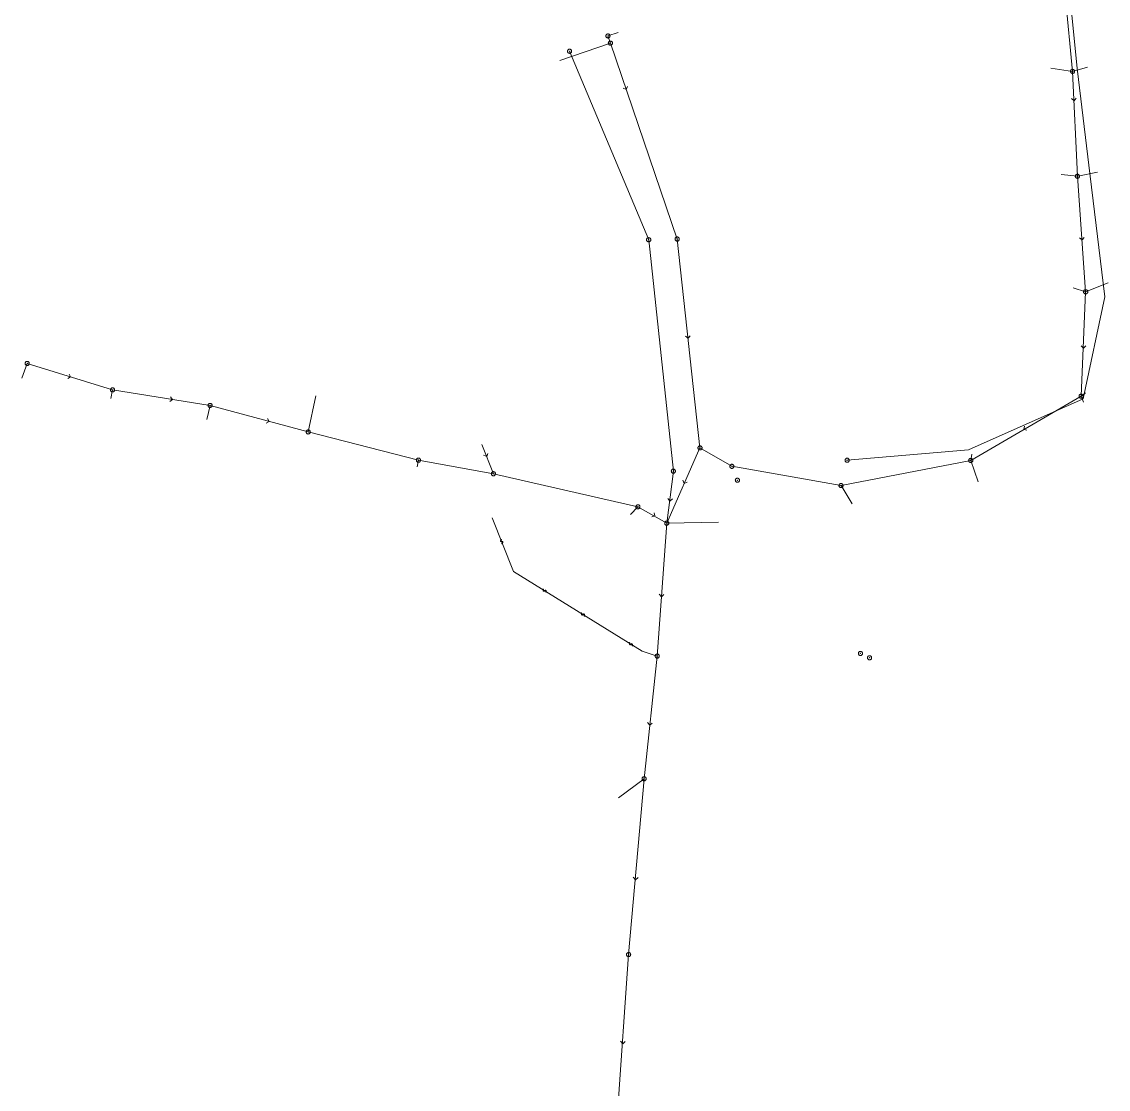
# Model space of a CAD drawing. Header units: metres. Extents: x 25504150 to 25508618, y 6694193 to 6702753.
# Drawn here: x 25507924.9 to 25508167.6, y 6698684.9 to 6698923.2 of the extents above; entities that cross this region are included whole.
import ezdxf

# ---------------------------------------------------------------- set-up
doc = ezdxf.new("R2010")
doc.units = ezdxf.units.M
for name, pattern in [('Sewer_node', [0]), ('Viemariputket', [0]), ('Viemarivarusteet', [0])]:
    doc.linetypes.add(name, pattern=pattern)
for name, color, linetype, lineweight in [('Sewer_node', 7, 'Sewer_node', 0), ('Viemariputket', 7, 'Viemariputket', 0), ('Viemarivarusteet', 7, 'Viemarivarusteet', 0)]:
    doc.layers.add(name, color=color, linetype=linetype, lineweight=lineweight)

msp = doc.modelspace()

# ---------------------------------------------------------------- linework, layer by layer
at = {"layer": 'Sewer_node', "color": 46, "linetype": 'Continuous', "true_color": 0x7f5f00, "flags": 128}
for points, elevation in [([(25508056.31, 6698920.07), (25508056.3, 6698920.14), (25508056.29, 6698920.21), (25508056.26, 6698920.28), (25508056.22, 6698920.34), (25508056.18, 6698920.4), (25508056.12, 6698920.44), (25508056.06, 6698920.48), (25508055.99, 6698920.51), (25508055.92, 6698920.52), (25508055.85, 6698920.53), (25508055.78, 6698920.52), (25508055.71, 6698920.51), (25508055.64, 6698920.48), (25508055.58, 6698920.44), (25508055.52, 6698920.4), (25508055.48, 6698920.34), (25508055.44, 6698920.28), (25508055.41, 6698920.21), (25508055.4, 6698920.14), (25508055.39, 6698920.07), (25508055.4, 6698920), (25508055.41, 6698919.93), (25508055.44, 6698919.86), (25508055.48, 6698919.8), (25508055.52, 6698919.74), (25508055.58, 6698919.7), (25508055.64, 6698919.66), (25508055.71, 6698919.63), (25508055.78, 6698919.62), (25508055.85, 6698919.61), (25508055.92, 6698919.62), (25508055.99, 6698919.63), (25508056.06, 6698919.66), (25508056.12, 6698919.7), (25508056.18, 6698919.74), (25508056.22, 6698919.8), (25508056.26, 6698919.86), (25508056.29, 6698919.93), (25508056.3, 6698920)], 44.23), ([(25508056.85, 6698918.48), (25508056.84, 6698918.55), (25508056.83, 6698918.62), (25508056.8, 6698918.69), (25508056.76, 6698918.75), (25508056.72, 6698918.81), (25508056.66, 6698918.85), (25508056.6, 6698918.89), (25508056.53, 6698918.92), (25508056.46, 6698918.93), (25508056.39, 6698918.94), (25508056.32, 6698918.93), (25508056.25, 6698918.92), (25508056.18, 6698918.89), (25508056.12, 6698918.85), (25508056.06, 6698918.81), (25508056.02, 6698918.75), (25508055.98, 6698918.69), (25508055.95, 6698918.62), (25508055.94, 6698918.55), (25508055.93, 6698918.48), (25508055.94, 6698918.41), (25508055.95, 6698918.34), (25508055.98, 6698918.27), (25508056.02, 6698918.21), (25508056.06, 6698918.15), (25508056.12, 6698918.11), (25508056.18, 6698918.07), (25508056.25, 6698918.04), (25508056.32, 6698918.03), (25508056.39, 6698918.02), (25508056.46, 6698918.03), (25508056.53, 6698918.04), (25508056.6, 6698918.07), (25508056.66, 6698918.11), (25508056.72, 6698918.15), (25508056.76, 6698918.21), (25508056.8, 6698918.27), (25508056.83, 6698918.34), (25508056.84, 6698918.41)], 42.1), ([(25508160.06, 6698912.17), (25508160.05, 6698912.24), (25508160.04, 6698912.31), (25508160.01, 6698912.38), (25508159.97, 6698912.44), (25508159.93, 6698912.5), (25508159.87, 6698912.54), (25508159.81, 6698912.58), (25508159.74, 6698912.61), (25508159.67, 6698912.62), (25508159.6, 6698912.63), (25508159.53, 6698912.62), (25508159.46, 6698912.61), (25508159.39, 6698912.58), (25508159.33, 6698912.54), (25508159.27, 6698912.5), (25508159.23, 6698912.44), (25508159.19, 6698912.38), (25508159.16, 6698912.31), (25508159.15, 6698912.24), (25508159.14, 6698912.17), (25508159.15, 6698912.1), (25508159.16, 6698912.03), (25508159.19, 6698911.96), (25508159.23, 6698911.9), (25508159.27, 6698911.84), (25508159.33, 6698911.8), (25508159.39, 6698911.76), (25508159.46, 6698911.73), (25508159.53, 6698911.72), (25508159.6, 6698911.71), (25508159.67, 6698911.72), (25508159.74, 6698911.73), (25508159.81, 6698911.76), (25508159.87, 6698911.8), (25508159.93, 6698911.84), (25508159.97, 6698911.9), (25508160.01, 6698911.96), (25508160.04, 6698912.03), (25508160.05, 6698912.1)], 44.25), ([(25508161.13, 6698888.74), (25508161.12, 6698888.81), (25508161.11, 6698888.88), (25508161.08, 6698888.95), (25508161.04, 6698889.01), (25508161, 6698889.07), (25508160.94, 6698889.11), (25508160.88, 6698889.15), (25508160.81, 6698889.18), (25508160.74, 6698889.19), (25508160.67, 6698889.2), (25508160.6, 6698889.19), (25508160.53, 6698889.18), (25508160.46, 6698889.15), (25508160.4, 6698889.11), (25508160.34, 6698889.07), (25508160.3, 6698889.01), (25508160.26, 6698888.95), (25508160.23, 6698888.88), (25508160.22, 6698888.81), (25508160.21, 6698888.74), (25508160.22, 6698888.67), (25508160.23, 6698888.6), (25508160.26, 6698888.53), (25508160.3, 6698888.47), (25508160.34, 6698888.41), (25508160.4, 6698888.37), (25508160.46, 6698888.33), (25508160.53, 6698888.3), (25508160.6, 6698888.29), (25508160.67, 6698888.28), (25508160.74, 6698888.29), (25508160.81, 6698888.3), (25508160.88, 6698888.33), (25508160.94, 6698888.37), (25508161, 6698888.41), (25508161.04, 6698888.47), (25508161.08, 6698888.53), (25508161.11, 6698888.6), (25508161.12, 6698888.67)], 43.34), ([(25508071.78, 6698874.73), (25508071.77, 6698874.8), (25508071.76, 6698874.88), (25508071.73, 6698874.94), (25508071.69, 6698875.01), (25508071.64, 6698875.06), (25508071.59, 6698875.11), (25508071.52, 6698875.15), (25508071.46, 6698875.18), (25508071.38, 6698875.19), (25508071.31, 6698875.2), (25508071.24, 6698875.19), (25508071.16, 6698875.18), (25508071.1, 6698875.15), (25508071.03, 6698875.11), (25508070.98, 6698875.06), (25508070.93, 6698875.01), (25508070.89, 6698874.94), (25508070.86, 6698874.88), (25508070.85, 6698874.8), (25508070.84, 6698874.73), (25508070.85, 6698874.66), (25508070.86, 6698874.58), (25508070.89, 6698874.52), (25508070.93, 6698874.45), (25508070.98, 6698874.4), (25508071.03, 6698874.35), (25508071.1, 6698874.31), (25508071.16, 6698874.28), (25508071.24, 6698874.27), (25508071.31, 6698874.26), (25508071.38, 6698874.27), (25508071.46, 6698874.28), (25508071.52, 6698874.31), (25508071.59, 6698874.35), (25508071.64, 6698874.4), (25508071.69, 6698874.45), (25508071.73, 6698874.52), (25508071.76, 6698874.58), (25508071.77, 6698874.66)], 42.21), ([(25508162.99, 6698862.95), (25508162.98, 6698863.02), (25508162.97, 6698863.1), (25508162.94, 6698863.16), (25508162.9, 6698863.23), (25508162.85, 6698863.28), (25508162.8, 6698863.33), (25508162.73, 6698863.37), (25508162.67, 6698863.4), (25508162.59, 6698863.41), (25508162.52, 6698863.42), (25508162.45, 6698863.41), (25508162.37, 6698863.4), (25508162.31, 6698863.37), (25508162.24, 6698863.33), (25508162.19, 6698863.28), (25508162.14, 6698863.23), (25508162.1, 6698863.16), (25508162.07, 6698863.1), (25508162.06, 6698863.02), (25508162.05, 6698862.95), (25508162.06, 6698862.88), (25508162.07, 6698862.8), (25508162.1, 6698862.74), (25508162.14, 6698862.67), (25508162.19, 6698862.62), (25508162.24, 6698862.57), (25508162.31, 6698862.53), (25508162.37, 6698862.5), (25508162.45, 6698862.49), (25508162.52, 6698862.48), (25508162.59, 6698862.49), (25508162.67, 6698862.5), (25508162.73, 6698862.53), (25508162.8, 6698862.57), (25508162.85, 6698862.62), (25508162.9, 6698862.67), (25508162.94, 6698862.74), (25508162.97, 6698862.8), (25508162.98, 6698862.88)], 43.09), ([(25507926.62, 6698846.95), (25507926.61, 6698847.02), (25507926.6, 6698847.09), (25507926.57, 6698847.16), (25507926.53, 6698847.22), (25507926.49, 6698847.28), (25507926.43, 6698847.32), (25507926.37, 6698847.36), (25507926.3, 6698847.39), (25507926.23, 6698847.4), (25507926.16, 6698847.41), (25507926.09, 6698847.4), (25507926.02, 6698847.39), (25507925.95, 6698847.36), (25507925.89, 6698847.32), (25507925.83, 6698847.28), (25507925.79, 6698847.22), (25507925.75, 6698847.16), (25507925.72, 6698847.09), (25507925.71, 6698847.02), (25507925.7, 6698846.95), (25507925.71, 6698846.88), (25507925.72, 6698846.81), (25507925.75, 6698846.74), (25507925.79, 6698846.68), (25507925.83, 6698846.62), (25507925.89, 6698846.58), (25507925.95, 6698846.54), (25507926.02, 6698846.51), (25507926.09, 6698846.5), (25507926.16, 6698846.49), (25507926.23, 6698846.5), (25507926.3, 6698846.51), (25507926.37, 6698846.54), (25507926.43, 6698846.58), (25507926.49, 6698846.62), (25507926.53, 6698846.68), (25507926.57, 6698846.74), (25507926.6, 6698846.81), (25507926.61, 6698846.88)], 47.84), ([(25507945.69, 6698841.05), (25507945.68, 6698841.12), (25507945.67, 6698841.19), (25507945.64, 6698841.26), (25507945.6, 6698841.32), (25507945.56, 6698841.38), (25507945.5, 6698841.42), (25507945.44, 6698841.46), (25507945.37, 6698841.49), (25507945.3, 6698841.5), (25507945.23, 6698841.51), (25507945.16, 6698841.5), (25507945.09, 6698841.49), (25507945.02, 6698841.46), (25507944.96, 6698841.42), (25507944.9, 6698841.38), (25507944.86, 6698841.32), (25507944.82, 6698841.26), (25507944.79, 6698841.19), (25507944.78, 6698841.12), (25507944.77, 6698841.05), (25507944.78, 6698840.98), (25507944.79, 6698840.91), (25507944.82, 6698840.84), (25507944.86, 6698840.78), (25507944.9, 6698840.72), (25507944.96, 6698840.68), (25507945.02, 6698840.64), (25507945.09, 6698840.61), (25507945.16, 6698840.6), (25507945.23, 6698840.59), (25507945.3, 6698840.6), (25507945.37, 6698840.61), (25507945.44, 6698840.64), (25507945.5, 6698840.68), (25507945.56, 6698840.72), (25507945.6, 6698840.78), (25507945.64, 6698840.84), (25507945.67, 6698840.91), (25507945.68, 6698840.98)], 47.79), ([(25508161.96, 6698839.64), (25508161.95, 6698839.71), (25508161.94, 6698839.78), (25508161.91, 6698839.85), (25508161.87, 6698839.91), (25508161.83, 6698839.97), (25508161.77, 6698840.01), (25508161.71, 6698840.05), (25508161.64, 6698840.08), (25508161.57, 6698840.09), (25508161.5, 6698840.1), (25508161.43, 6698840.09), (25508161.36, 6698840.08), (25508161.29, 6698840.05), (25508161.23, 6698840.01), (25508161.17, 6698839.97), (25508161.13, 6698839.91), (25508161.09, 6698839.85), (25508161.06, 6698839.78), (25508161.05, 6698839.71), (25508161.04, 6698839.64), (25508161.05, 6698839.57), (25508161.06, 6698839.5), (25508161.09, 6698839.43), (25508161.13, 6698839.37), (25508161.17, 6698839.31), (25508161.23, 6698839.27), (25508161.29, 6698839.23), (25508161.36, 6698839.2), (25508161.43, 6698839.19), (25508161.5, 6698839.18), (25508161.57, 6698839.19), (25508161.64, 6698839.2), (25508161.71, 6698839.23), (25508161.77, 6698839.27), (25508161.83, 6698839.31), (25508161.87, 6698839.37), (25508161.91, 6698839.43), (25508161.94, 6698839.5), (25508161.95, 6698839.57)], 43.18), ([(25507967.45, 6698837.58), (25507967.44, 6698837.65), (25507967.43, 6698837.72), (25507967.4, 6698837.79), (25507967.36, 6698837.85), (25507967.32, 6698837.91), (25507967.26, 6698837.95), (25507967.2, 6698837.99), (25507967.13, 6698838.02), (25507967.06, 6698838.03), (25507966.99, 6698838.04), (25507966.92, 6698838.03), (25507966.85, 6698838.02), (25507966.78, 6698837.99), (25507966.72, 6698837.95), (25507966.66, 6698837.91), (25507966.62, 6698837.85), (25507966.58, 6698837.79), (25507966.55, 6698837.72), (25507966.54, 6698837.65), (25507966.53, 6698837.58), (25507966.54, 6698837.51), (25507966.55, 6698837.44), (25507966.58, 6698837.37), (25507966.62, 6698837.31), (25507966.66, 6698837.25), (25507966.72, 6698837.21), (25507966.78, 6698837.17), (25507966.85, 6698837.14), (25507966.92, 6698837.13), (25507966.99, 6698837.12), (25507967.06, 6698837.13), (25507967.13, 6698837.14), (25507967.2, 6698837.17), (25507967.26, 6698837.21), (25507967.32, 6698837.25), (25507967.36, 6698837.31), (25507967.4, 6698837.37), (25507967.43, 6698837.44), (25507967.44, 6698837.51)], 47.53), ([(25507989.37, 6698831.65), (25507989.36, 6698831.72), (25507989.35, 6698831.79), (25507989.32, 6698831.86), (25507989.28, 6698831.92), (25507989.24, 6698831.98), (25507989.18, 6698832.02), (25507989.12, 6698832.06), (25507989.05, 6698832.09), (25507988.98, 6698832.1), (25507988.91, 6698832.11), (25507988.84, 6698832.1), (25507988.77, 6698832.09), (25507988.7, 6698832.06), (25507988.64, 6698832.02), (25507988.58, 6698831.98), (25507988.54, 6698831.92), (25507988.5, 6698831.86), (25507988.47, 6698831.79), (25507988.46, 6698831.72), (25507988.45, 6698831.65), (25507988.46, 6698831.58), (25507988.47, 6698831.51), (25507988.5, 6698831.44), (25507988.54, 6698831.38), (25507988.58, 6698831.32), (25507988.64, 6698831.28), (25507988.7, 6698831.24), (25507988.77, 6698831.21), (25507988.84, 6698831.2), (25507988.91, 6698831.19), (25507988.98, 6698831.2), (25507989.05, 6698831.21), (25507989.12, 6698831.24), (25507989.18, 6698831.28), (25507989.24, 6698831.32), (25507989.28, 6698831.38), (25507989.32, 6698831.44), (25507989.35, 6698831.51), (25507989.36, 6698831.58)], 46.32), ([(25508076.86, 6698828.09), (25508076.85, 6698828.16), (25508076.84, 6698828.23), (25508076.81, 6698828.3), (25508076.77, 6698828.36), (25508076.73, 6698828.42), (25508076.67, 6698828.46), (25508076.61, 6698828.5), (25508076.54, 6698828.53), (25508076.47, 6698828.54), (25508076.4, 6698828.55), (25508076.33, 6698828.54), (25508076.26, 6698828.53), (25508076.19, 6698828.5), (25508076.13, 6698828.46), (25508076.07, 6698828.42), (25508076.03, 6698828.36), (25508075.99, 6698828.3), (25508075.96, 6698828.23), (25508075.95, 6698828.16), (25508075.94, 6698828.09), (25508075.95, 6698828.02), (25508075.96, 6698827.95), (25508075.99, 6698827.88), (25508076.03, 6698827.82), (25508076.07, 6698827.76), (25508076.13, 6698827.72), (25508076.19, 6698827.68), (25508076.26, 6698827.65), (25508076.33, 6698827.64), (25508076.4, 6698827.63), (25508076.47, 6698827.64), (25508076.54, 6698827.65), (25508076.61, 6698827.68), (25508076.67, 6698827.72), (25508076.73, 6698827.76), (25508076.77, 6698827.82), (25508076.81, 6698827.88), (25508076.84, 6698827.95), (25508076.85, 6698828.02)], 41.76), ([(25508014, 6698825.36), (25508013.99, 6698825.43), (25508013.98, 6698825.51), (25508013.95, 6698825.57), (25508013.91, 6698825.64), (25508013.86, 6698825.69), (25508013.81, 6698825.74), (25508013.74, 6698825.78), (25508013.68, 6698825.81), (25508013.6, 6698825.82), (25508013.53, 6698825.83), (25508013.46, 6698825.82), (25508013.38, 6698825.81), (25508013.32, 6698825.78), (25508013.25, 6698825.74), (25508013.2, 6698825.69), (25508013.15, 6698825.64), (25508013.11, 6698825.57), (25508013.08, 6698825.51), (25508013.07, 6698825.43), (25508013.06, 6698825.36), (25508013.07, 6698825.29), (25508013.08, 6698825.21), (25508013.11, 6698825.15), (25508013.15, 6698825.08), (25508013.2, 6698825.03), (25508013.25, 6698824.98), (25508013.32, 6698824.94), (25508013.38, 6698824.91), (25508013.46, 6698824.9), (25508013.53, 6698824.89), (25508013.6, 6698824.9), (25508013.68, 6698824.91), (25508013.74, 6698824.94), (25508013.81, 6698824.98), (25508013.86, 6698825.03), (25508013.91, 6698825.08), (25508013.95, 6698825.15), (25508013.98, 6698825.21), (25508013.99, 6698825.29)], 44.58), ([(25508137.31, 6698825.29), (25508137.3, 6698825.36), (25508137.29, 6698825.43), (25508137.26, 6698825.5), (25508137.22, 6698825.56), (25508137.18, 6698825.62), (25508137.12, 6698825.66), (25508137.06, 6698825.7), (25508136.99, 6698825.73), (25508136.92, 6698825.74), (25508136.85, 6698825.75), (25508136.78, 6698825.74), (25508136.71, 6698825.73), (25508136.64, 6698825.7), (25508136.58, 6698825.66), (25508136.52, 6698825.62), (25508136.48, 6698825.56), (25508136.44, 6698825.5), (25508136.41, 6698825.43), (25508136.4, 6698825.36), (25508136.39, 6698825.29), (25508136.4, 6698825.22), (25508136.41, 6698825.15), (25508136.44, 6698825.08), (25508136.48, 6698825.02), (25508136.52, 6698824.96), (25508136.58, 6698824.92), (25508136.64, 6698824.88), (25508136.71, 6698824.85), (25508136.78, 6698824.84), (25508136.85, 6698824.83), (25508136.92, 6698824.84), (25508136.99, 6698824.85), (25508137.06, 6698824.88), (25508137.12, 6698824.92), (25508137.18, 6698824.96), (25508137.22, 6698825.02), (25508137.26, 6698825.08), (25508137.29, 6698825.15), (25508137.3, 6698825.22)], 42.78), ([(25508030.73, 6698822.33), (25508030.72, 6698822.4), (25508030.71, 6698822.47), (25508030.68, 6698822.54), (25508030.64, 6698822.6), (25508030.6, 6698822.66), (25508030.54, 6698822.7), (25508030.48, 6698822.74), (25508030.41, 6698822.77), (25508030.34, 6698822.78), (25508030.27, 6698822.79), (25508030.2, 6698822.78), (25508030.13, 6698822.77), (25508030.06, 6698822.74), (25508030, 6698822.7), (25508029.94, 6698822.66), (25508029.9, 6698822.6), (25508029.86, 6698822.54), (25508029.83, 6698822.47), (25508029.82, 6698822.4), (25508029.81, 6698822.33), (25508029.82, 6698822.26), (25508029.83, 6698822.19), (25508029.86, 6698822.12), (25508029.9, 6698822.06), (25508029.94, 6698822), (25508030, 6698821.96), (25508030.06, 6698821.92), (25508030.13, 6698821.89), (25508030.2, 6698821.88), (25508030.27, 6698821.87), (25508030.34, 6698821.88), (25508030.41, 6698821.89), (25508030.48, 6698821.92), (25508030.54, 6698821.96), (25508030.6, 6698822), (25508030.64, 6698822.06), (25508030.68, 6698822.12), (25508030.71, 6698822.19), (25508030.72, 6698822.26)], 42.8), ([(25508083.99, 6698823.98), (25508083.98, 6698824.05), (25508083.97, 6698824.12), (25508083.94, 6698824.19), (25508083.9, 6698824.25), (25508083.86, 6698824.31), (25508083.8, 6698824.35), (25508083.74, 6698824.39), (25508083.67, 6698824.42), (25508083.6, 6698824.43), (25508083.53, 6698824.44), (25508083.46, 6698824.43), (25508083.39, 6698824.42), (25508083.32, 6698824.39), (25508083.26, 6698824.35), (25508083.2, 6698824.31), (25508083.16, 6698824.25), (25508083.12, 6698824.19), (25508083.09, 6698824.12), (25508083.08, 6698824.05), (25508083.07, 6698823.98), (25508083.08, 6698823.91), (25508083.09, 6698823.84), (25508083.12, 6698823.77), (25508083.16, 6698823.71), (25508083.2, 6698823.65), (25508083.26, 6698823.61), (25508083.32, 6698823.57), (25508083.39, 6698823.54), (25508083.46, 6698823.53), (25508083.53, 6698823.52), (25508083.6, 6698823.53), (25508083.67, 6698823.54), (25508083.74, 6698823.57), (25508083.8, 6698823.61), (25508083.86, 6698823.65), (25508083.9, 6698823.71), (25508083.94, 6698823.77), (25508083.97, 6698823.84), (25508083.98, 6698823.91)], 41.9), ([(25508085.21, 6698820.87), (25508085.2, 6698820.94), (25508085.19, 6698821.01), (25508085.16, 6698821.08), (25508085.12, 6698821.14), (25508085.08, 6698821.2), (25508085.02, 6698821.24), (25508084.96, 6698821.28), (25508084.89, 6698821.31), (25508084.82, 6698821.32), (25508084.75, 6698821.33), (25508084.68, 6698821.32), (25508084.61, 6698821.31), (25508084.54, 6698821.28), (25508084.48, 6698821.24), (25508084.42, 6698821.2), (25508084.38, 6698821.14), (25508084.34, 6698821.08), (25508084.31, 6698821.01), (25508084.3, 6698820.94), (25508084.29, 6698820.87), (25508084.3, 6698820.8), (25508084.31, 6698820.73), (25508084.34, 6698820.66), (25508084.38, 6698820.6), (25508084.42, 6698820.54), (25508084.48, 6698820.5), (25508084.54, 6698820.46), (25508084.61, 6698820.43), (25508084.68, 6698820.42), (25508084.75, 6698820.41), (25508084.82, 6698820.42), (25508084.89, 6698820.43), (25508084.96, 6698820.46), (25508085.02, 6698820.5), (25508085.08, 6698820.54), (25508085.12, 6698820.6), (25508085.16, 6698820.66), (25508085.19, 6698820.73), (25508085.2, 6698820.8)], 41.77), ([(25508108.35, 6698819.68), (25508108.34, 6698819.75), (25508108.33, 6698819.82), (25508108.3, 6698819.89), (25508108.26, 6698819.95), (25508108.22, 6698820.01), (25508108.16, 6698820.05), (25508108.1, 6698820.09), (25508108.03, 6698820.12), (25508107.96, 6698820.13), (25508107.89, 6698820.14), (25508107.82, 6698820.13), (25508107.75, 6698820.12), (25508107.68, 6698820.09), (25508107.62, 6698820.05), (25508107.56, 6698820.01), (25508107.52, 6698819.95), (25508107.48, 6698819.89), (25508107.45, 6698819.82), (25508107.44, 6698819.75), (25508107.43, 6698819.68), (25508107.44, 6698819.61), (25508107.45, 6698819.54), (25508107.48, 6698819.47), (25508107.52, 6698819.41), (25508107.56, 6698819.35), (25508107.62, 6698819.31), (25508107.68, 6698819.27), (25508107.75, 6698819.24), (25508107.82, 6698819.23), (25508107.89, 6698819.22), (25508107.96, 6698819.23), (25508108.03, 6698819.24), (25508108.1, 6698819.27), (25508108.16, 6698819.31), (25508108.22, 6698819.35), (25508108.26, 6698819.41), (25508108.3, 6698819.47), (25508108.33, 6698819.54), (25508108.34, 6698819.61)], 42.31), ([(25508062.99, 6698814.94), (25508062.98, 6698815.01), (25508062.97, 6698815.08), (25508062.94, 6698815.15), (25508062.9, 6698815.21), (25508062.86, 6698815.27), (25508062.8, 6698815.31), (25508062.74, 6698815.35), (25508062.67, 6698815.38), (25508062.6, 6698815.39), (25508062.53, 6698815.4), (25508062.46, 6698815.39), (25508062.39, 6698815.38), (25508062.32, 6698815.35), (25508062.26, 6698815.31), (25508062.2, 6698815.27), (25508062.16, 6698815.21), (25508062.12, 6698815.15), (25508062.09, 6698815.08), (25508062.08, 6698815.01), (25508062.07, 6698814.94), (25508062.08, 6698814.87), (25508062.09, 6698814.8), (25508062.12, 6698814.73), (25508062.16, 6698814.67), (25508062.2, 6698814.61), (25508062.26, 6698814.57), (25508062.32, 6698814.53), (25508062.39, 6698814.5), (25508062.46, 6698814.49), (25508062.53, 6698814.48), (25508062.6, 6698814.49), (25508062.67, 6698814.5), (25508062.74, 6698814.53), (25508062.8, 6698814.57), (25508062.86, 6698814.61), (25508062.9, 6698814.67), (25508062.94, 6698814.73), (25508062.97, 6698814.8), (25508062.98, 6698814.87)], 41.69), ([(25508069.44, 6698811.29), (25508069.43, 6698811.36), (25508069.42, 6698811.43), (25508069.39, 6698811.5), (25508069.35, 6698811.56), (25508069.31, 6698811.62), (25508069.25, 6698811.66), (25508069.19, 6698811.7), (25508069.12, 6698811.73), (25508069.05, 6698811.74), (25508068.98, 6698811.75), (25508068.91, 6698811.74), (25508068.84, 6698811.73), (25508068.77, 6698811.7), (25508068.71, 6698811.66), (25508068.65, 6698811.62), (25508068.61, 6698811.56), (25508068.57, 6698811.5), (25508068.54, 6698811.43), (25508068.53, 6698811.36), (25508068.52, 6698811.29), (25508068.53, 6698811.22), (25508068.54, 6698811.15), (25508068.57, 6698811.08), (25508068.61, 6698811.02), (25508068.65, 6698810.96), (25508068.71, 6698810.92), (25508068.77, 6698810.88), (25508068.84, 6698810.85), (25508068.91, 6698810.84), (25508068.98, 6698810.83), (25508069.05, 6698810.84), (25508069.12, 6698810.85), (25508069.19, 6698810.88), (25508069.25, 6698810.92), (25508069.31, 6698810.96), (25508069.35, 6698811.02), (25508069.39, 6698811.08), (25508069.42, 6698811.15), (25508069.43, 6698811.22)], 41.9), ([(25508067.32, 6698781.62), (25508067.31, 6698781.69), (25508067.3, 6698781.76), (25508067.27, 6698781.83), (25508067.23, 6698781.89), (25508067.19, 6698781.95), (25508067.13, 6698781.99), (25508067.07, 6698782.03), (25508067, 6698782.06), (25508066.93, 6698782.07), (25508066.86, 6698782.08), (25508066.79, 6698782.07), (25508066.72, 6698782.06), (25508066.65, 6698782.03), (25508066.59, 6698781.99), (25508066.53, 6698781.95), (25508066.49, 6698781.89), (25508066.45, 6698781.83), (25508066.42, 6698781.76), (25508066.41, 6698781.69), (25508066.4, 6698781.62), (25508066.41, 6698781.55), (25508066.42, 6698781.48), (25508066.45, 6698781.41), (25508066.49, 6698781.35), (25508066.53, 6698781.29), (25508066.59, 6698781.25), (25508066.65, 6698781.21), (25508066.72, 6698781.18), (25508066.79, 6698781.17), (25508066.86, 6698781.16), (25508066.93, 6698781.17), (25508067, 6698781.18), (25508067.07, 6698781.21), (25508067.13, 6698781.25), (25508067.19, 6698781.29), (25508067.23, 6698781.35), (25508067.27, 6698781.41), (25508067.3, 6698781.48), (25508067.31, 6698781.55)], 41.61), ([(25508064.37, 6698754.22), (25508064.36, 6698754.29), (25508064.35, 6698754.36), (25508064.32, 6698754.43), (25508064.28, 6698754.49), (25508064.24, 6698754.55), (25508064.18, 6698754.59), (25508064.12, 6698754.63), (25508064.05, 6698754.66), (25508063.98, 6698754.67), (25508063.91, 6698754.68), (25508063.84, 6698754.67), (25508063.77, 6698754.66), (25508063.7, 6698754.63), (25508063.64, 6698754.59), (25508063.58, 6698754.55), (25508063.54, 6698754.49), (25508063.5, 6698754.43), (25508063.47, 6698754.36), (25508063.46, 6698754.29), (25508063.45, 6698754.22), (25508063.46, 6698754.15), (25508063.47, 6698754.08), (25508063.5, 6698754.01), (25508063.54, 6698753.95), (25508063.58, 6698753.89), (25508063.64, 6698753.85), (25508063.7, 6698753.81), (25508063.77, 6698753.78), (25508063.84, 6698753.77), (25508063.91, 6698753.76), (25508063.98, 6698753.77), (25508064.05, 6698753.78), (25508064.12, 6698753.81), (25508064.18, 6698753.85), (25508064.24, 6698753.89), (25508064.28, 6698753.95), (25508064.32, 6698754.01), (25508064.35, 6698754.08), (25508064.36, 6698754.15)], 40.99), ([(25508060.92, 6698714.96), (25508060.91, 6698715.03), (25508060.9, 6698715.1), (25508060.87, 6698715.17), (25508060.83, 6698715.23), (25508060.79, 6698715.29), (25508060.73, 6698715.33), (25508060.67, 6698715.37), (25508060.6, 6698715.4), (25508060.53, 6698715.41), (25508060.46, 6698715.42), (25508060.39, 6698715.41), (25508060.32, 6698715.4), (25508060.25, 6698715.37), (25508060.19, 6698715.33), (25508060.13, 6698715.29), (25508060.09, 6698715.23), (25508060.05, 6698715.17), (25508060.02, 6698715.1), (25508060.01, 6698715.03), (25508060, 6698714.96), (25508060.01, 6698714.89), (25508060.02, 6698714.82), (25508060.05, 6698714.75), (25508060.09, 6698714.69), (25508060.13, 6698714.63), (25508060.19, 6698714.59), (25508060.25, 6698714.55), (25508060.32, 6698714.52), (25508060.39, 6698714.51), (25508060.46, 6698714.5), (25508060.53, 6698714.51), (25508060.6, 6698714.52), (25508060.67, 6698714.55), (25508060.73, 6698714.59), (25508060.79, 6698714.63), (25508060.83, 6698714.69), (25508060.87, 6698714.75), (25508060.9, 6698714.82), (25508060.91, 6698714.89)], 40.33)]:
    msp.add_lwpolyline(points, close=True, dxfattribs=dict(at, elevation=elevation))
at = {"layer": 'Sewer_node', "color": 252, "linetype": 'Continuous', "lineweight": 9, "true_color": 0x848484, "flags": 128}
for points in [[(25508047.73, 6698916.65), (25508047.72, 6698916.72), (25508047.71, 6698916.79), (25508047.68, 6698916.86), (25508047.64, 6698916.92), (25508047.6, 6698916.98), (25508047.54, 6698917.02), (25508047.48, 6698917.06), (25508047.41, 6698917.09), (25508047.34, 6698917.1), (25508047.27, 6698917.11), (25508047.2, 6698917.1), (25508047.13, 6698917.09), (25508047.06, 6698917.06), (25508047, 6698917.02), (25508046.94, 6698916.98), (25508046.9, 6698916.92), (25508046.86, 6698916.86), (25508046.83, 6698916.79), (25508046.82, 6698916.72), (25508046.81, 6698916.65), (25508046.82, 6698916.58), (25508046.83, 6698916.51), (25508046.86, 6698916.44), (25508046.9, 6698916.38), (25508046.94, 6698916.32), (25508047, 6698916.28), (25508047.06, 6698916.24), (25508047.13, 6698916.21), (25508047.2, 6698916.2), (25508047.27, 6698916.19), (25508047.34, 6698916.2), (25508047.41, 6698916.21), (25508047.48, 6698916.24), (25508047.54, 6698916.28), (25508047.6, 6698916.32), (25508047.64, 6698916.38), (25508047.68, 6698916.44), (25508047.71, 6698916.51), (25508047.72, 6698916.58)], [(25508065.41, 6698874.57), (25508065.4, 6698874.64), (25508065.39, 6698874.72), (25508065.36, 6698874.78), (25508065.32, 6698874.85), (25508065.27, 6698874.9), (25508065.22, 6698874.95), (25508065.15, 6698874.99), (25508065.09, 6698875.02), (25508065.01, 6698875.03), (25508064.94, 6698875.04), (25508064.87, 6698875.03), (25508064.79, 6698875.02), (25508064.73, 6698874.99), (25508064.66, 6698874.95), (25508064.61, 6698874.9), (25508064.56, 6698874.85), (25508064.52, 6698874.78), (25508064.49, 6698874.72), (25508064.48, 6698874.64), (25508064.47, 6698874.57), (25508064.48, 6698874.5), (25508064.49, 6698874.42), (25508064.52, 6698874.36), (25508064.56, 6698874.29), (25508064.61, 6698874.24), (25508064.66, 6698874.19), (25508064.73, 6698874.15), (25508064.79, 6698874.12), (25508064.87, 6698874.11), (25508064.94, 6698874.1), (25508065.01, 6698874.11), (25508065.09, 6698874.12), (25508065.15, 6698874.15), (25508065.22, 6698874.19), (25508065.27, 6698874.24), (25508065.32, 6698874.29), (25508065.36, 6698874.36), (25508065.39, 6698874.42), (25508065.4, 6698874.5)]]:
    msp.add_lwpolyline(points, close=True, dxfattribs=at)
at = {"layer": 'Sewer_node', "color": 46, "linetype": 'Continuous', "true_color": 0x7f5f00, "flags": 128}
for points in [[(25508059.21, 6698908.42), (25508059.89, 6698908.1), (25508060.21, 6698908.77)], [(25508159.35, 6698906.1), (25508159.92, 6698905.61), (25508160.41, 6698906.16)], [(25508161.16, 6698875.01), (25508161.74, 6698874.54), (25508162.22, 6698875.1)], [(25508073.14, 6698853.01), (25508073.74, 6698852.56), (25508074.19, 6698853.14)], [(25508161.49, 6698850.92), (25508162.01, 6698850.38), (25508162.55, 6698850.89)], [(25507935.21, 6698843.58), (25507935.86, 6698843.94), (25507935.51, 6698844.59)], [(25507958.03, 6698838.45), (25507958.62, 6698838.91), (25507958.18, 6698839.5)], [(25507979.54, 6698833.62), (25507980.18, 6698834.01), (25507979.81, 6698834.65)], [(25508148.87, 6698832.96), (25508148.69, 6698832.23), (25508149.41, 6698832.05)], [(25508028.07, 6698826.45), (25508028.77, 6698826.17), (25508029.06, 6698826.85)], [(25508072.6, 6698820.87), (25508072.88, 6698820.18), (25508073.57, 6698820.45)], [(25508069.21, 6698816.8), (25508069.69, 6698816.22), (25508070.26, 6698816.69)], [(25508065.63, 6698812.68), (25508066.35, 6698812.91), (25508066.13, 6698813.62)], [(25508032.13, 6698807.19), (25508032.11, 6698807.18), (25508032.1, 6698807.18), (25508032.08, 6698807.17), (25508032.06, 6698807.17), (25508032.04, 6698807.16), (25508032.02, 6698807.16), (25508032, 6698807.16), (25508031.99, 6698807.16), (25508031.97, 6698807.16), (25508031.95, 6698807.17), (25508031.94, 6698807.17), (25508031.92, 6698807.18), (25508031.91, 6698807.19), (25508031.9, 6698807.2), (25508031.88, 6698807.21), (25508031.87, 6698807.22), (25508031.87, 6698807.23), (25508031.86, 6698807.24), (25508031.85, 6698807.25), (25508031.85, 6698807.27), (25508031.85, 6698807.28), (25508031.85, 6698807.3), (25508031.85, 6698807.31), (25508031.85, 6698807.33), (25508031.85, 6698807.34), (25508031.86, 6698807.36), (25508031.87, 6698807.37), (25508031.88, 6698807.39), (25508031.89, 6698807.4), (25508031.9, 6698807.42), (25508031.91, 6698807.43), (25508031.92, 6698807.44), (25508031.94, 6698807.45), (25508031.95, 6698807.47), (25508031.97, 6698807.48), (25508031.99, 6698807.49)], [(25508032, 6698807.49), (25508032.02, 6698807.5), (25508032.03, 6698807.51), (25508032.04, 6698807.51), (25508032.05, 6698807.52), (25508032.05, 6698807.53), (25508032.06, 6698807.54), (25508032.07, 6698807.55), (25508032.07, 6698807.56), (25508032.08, 6698807.56), (25508032.08, 6698807.57), (25508032.08, 6698807.58), (25508032.08, 6698807.59), (25508032.08, 6698807.6), (25508032.08, 6698807.61), (25508032.08, 6698807.62), (25508032.08, 6698807.63), (25508032.07, 6698807.63), (25508032.07, 6698807.64), (25508032.06, 6698807.65), (25508032.06, 6698807.65), (25508032.05, 6698807.66), (25508032.04, 6698807.67), (25508032.04, 6698807.67), (25508032.03, 6698807.67), (25508032.02, 6698807.68), (25508032.01, 6698807.68), (25508032, 6698807.68), (25508031.97, 6698807.68)], [(25508032.27, 6698806.87), (25508032.29, 6698806.88), (25508032.31, 6698806.89), (25508032.32, 6698806.9), (25508032.34, 6698806.91), (25508032.35, 6698806.92), (25508032.36, 6698806.94), (25508032.37, 6698806.95), (25508032.38, 6698806.97), (25508032.39, 6698806.98), (25508032.4, 6698807), (25508032.4, 6698807.01), (25508032.4, 6698807.03), (25508032.41, 6698807.04), (25508032.41, 6698807.06), (25508032.4, 6698807.07), (25508032.4, 6698807.09), (25508032.4, 6698807.1), (25508032.39, 6698807.12), (25508032.38, 6698807.13), (25508032.37, 6698807.14), (25508032.36, 6698807.16), (25508032.35, 6698807.17), (25508032.34, 6698807.18), (25508032.32, 6698807.18), (25508032.31, 6698807.19), (25508032.29, 6698807.2), (25508032.28, 6698807.2), (25508032.26, 6698807.2), (25508032.24, 6698807.21), (25508032.22, 6698807.21), (25508032.2, 6698807.21), (25508032.19, 6698807.2), (25508032.17, 6698807.2), (25508032.15, 6698807.2), (25508032.13, 6698807.19)], [(25508032.33, 6698806.66), (25508032.31, 6698806.65), (25508032.3, 6698806.65), (25508032.29, 6698806.65), (25508032.28, 6698806.65), (25508032.27, 6698806.65), (25508032.26, 6698806.65), (25508032.25, 6698806.65), (25508032.24, 6698806.66), (25508032.23, 6698806.66), (25508032.22, 6698806.67), (25508032.21, 6698806.67), (25508032.2, 6698806.68), (25508032.19, 6698806.68), (25508032.19, 6698806.69), (25508032.18, 6698806.7), (25508032.18, 6698806.71), (25508032.17, 6698806.71), (25508032.17, 6698806.72), (25508032.17, 6698806.73), (25508032.17, 6698806.74), (25508032.17, 6698806.75), (25508032.17, 6698806.76), (25508032.17, 6698806.77), (25508032.17, 6698806.78), (25508032.17, 6698806.79), (25508032.18, 6698806.8), (25508032.19, 6698806.81), (25508032.19, 6698806.82), (25508032.2, 6698806.83), (25508032.21, 6698806.83), (25508032.22, 6698806.84), (25508032.22, 6698806.85), (25508032.23, 6698806.85), (25508032.25, 6698806.86)], [(25508041.23, 6698796.49), (25508041.25, 6698796.5), (25508041.25, 6698796.51), (25508041.26, 6698796.51), (25508041.27, 6698796.52), (25508041.28, 6698796.53), (25508041.29, 6698796.53), (25508041.3, 6698796.54), (25508041.31, 6698796.54), (25508041.32, 6698796.54), (25508041.33, 6698796.55), (25508041.34, 6698796.55), (25508041.35, 6698796.55), (25508041.36, 6698796.55), (25508041.37, 6698796.54), (25508041.38, 6698796.54), (25508041.39, 6698796.54), (25508041.4, 6698796.53), (25508041.4, 6698796.53), (25508041.41, 6698796.52), (25508041.42, 6698796.52), (25508041.42, 6698796.51), (25508041.43, 6698796.5), (25508041.43, 6698796.49), (25508041.44, 6698796.48), (25508041.44, 6698796.47), (25508041.44, 6698796.46), (25508041.44, 6698796.45), (25508041.44, 6698796.44), (25508041.44, 6698796.43), (25508041.44, 6698796.42), (25508041.44, 6698796.41), (25508041.43, 6698796.38)], [(25508041.41, 6698796.36), (25508041.4, 6698796.33), (25508041.39, 6698796.31), (25508041.39, 6698796.3), (25508041.38, 6698796.28), (25508041.38, 6698796.26), (25508041.38, 6698796.24), (25508041.38, 6698796.22), (25508041.38, 6698796.21), (25508041.38, 6698796.19), (25508041.38, 6698796.17), (25508041.39, 6698796.16), (25508041.4, 6698796.14), (25508041.4, 6698796.13), (25508041.41, 6698796.12), (25508041.42, 6698796.11), (25508041.44, 6698796.1), (25508041.45, 6698796.09), (25508041.46, 6698796.08), (25508041.47, 6698796.07), (25508041.49, 6698796.07), (25508041.5, 6698796.07), (25508041.52, 6698796.06), (25508041.54, 6698796.06), (25508041.55, 6698796.07), (25508041.57, 6698796.07), (25508041.59, 6698796.07), (25508041.6, 6698796.08), (25508041.62, 6698796.09), (25508041.63, 6698796.1), (25508041.65, 6698796.11), (25508041.66, 6698796.12), (25508041.68, 6698796.13), (25508041.69, 6698796.15), (25508041.7, 6698796.16), (25508041.71, 6698796.18)], [(25508041.71, 6698796.19), (25508041.73, 6698796.21), (25508041.74, 6698796.22), (25508041.76, 6698796.24), (25508041.77, 6698796.25), (25508041.78, 6698796.26), (25508041.8, 6698796.28), (25508041.81, 6698796.29), (25508041.83, 6698796.29), (25508041.84, 6698796.3), (25508041.86, 6698796.31), (25508041.87, 6698796.31), (25508041.89, 6698796.31), (25508041.9, 6698796.31), (25508041.92, 6698796.31), (25508041.93, 6698796.31), (25508041.95, 6698796.3), (25508041.96, 6698796.3), (25508041.97, 6698796.29), (25508041.98, 6698796.28), (25508041.99, 6698796.27), (25508042, 6698796.26), (25508042.01, 6698796.25), (25508042.02, 6698796.23), (25508042.02, 6698796.22), (25508042.03, 6698796.2), (25508042.03, 6698796.19), (25508042.03, 6698796.17), (25508042.04, 6698796.15), (25508042.03, 6698796.13), (25508042.03, 6698796.11), (25508042.03, 6698796.1), (25508042.02, 6698796.08), (25508042.02, 6698796.06), (25508042.01, 6698796.04), (25508042, 6698796.02)], [(25508041.99, 6698796), (25508041.98, 6698795.98), (25508041.98, 6698795.97), (25508041.98, 6698795.96), (25508041.98, 6698795.95), (25508041.98, 6698795.94), (25508041.98, 6698795.93), (25508041.98, 6698795.92), (25508041.98, 6698795.91), (25508041.98, 6698795.9), (25508041.98, 6698795.89), (25508041.99, 6698795.88), (25508041.99, 6698795.88), (25508042, 6698795.87), (25508042.01, 6698795.86), (25508042.01, 6698795.86), (25508042.02, 6698795.85), (25508042.03, 6698795.85), (25508042.04, 6698795.85), (25508042.05, 6698795.85), (25508042.06, 6698795.85), (25508042.06, 6698795.85), (25508042.07, 6698795.85), (25508042.08, 6698795.85), (25508042.09, 6698795.85), (25508042.1, 6698795.86), (25508042.11, 6698795.86), (25508042.12, 6698795.87), (25508042.13, 6698795.88), (25508042.14, 6698795.88), (25508042.15, 6698795.89), (25508042.15, 6698795.9), (25508042.16, 6698795.92)], [(25508067.27, 6698795.41), (25508067.77, 6698794.86), (25508068.33, 6698795.35)], [(25508049.8, 6698791.19), (25508049.81, 6698791.2), (25508049.82, 6698791.21), (25508049.82, 6698791.21), (25508049.83, 6698791.22), (25508049.84, 6698791.23), (25508049.85, 6698791.23), (25508049.86, 6698791.24), (25508049.87, 6698791.24), (25508049.88, 6698791.24), (25508049.89, 6698791.25), (25508049.9, 6698791.25), (25508049.91, 6698791.25), (25508049.92, 6698791.25), (25508049.93, 6698791.24), (25508049.94, 6698791.24), (25508049.95, 6698791.24), (25508049.96, 6698791.23), (25508049.96, 6698791.23), (25508049.97, 6698791.22), (25508049.98, 6698791.22), (25508049.98, 6698791.21), (25508049.99, 6698791.2), (25508049.99, 6698791.19), (25508050, 6698791.18), (25508050, 6698791.17), (25508050, 6698791.16), (25508050, 6698791.15), (25508050, 6698791.14), (25508050, 6698791.13), (25508050, 6698791.12), (25508050, 6698791.11), (25508049.99, 6698791.08)], [(25508049.98, 6698791.05), (25508049.96, 6698791.03), (25508049.95, 6698791.01), (25508049.95, 6698791), (25508049.94, 6698790.98), (25508049.94, 6698790.96), (25508049.94, 6698790.94), (25508049.94, 6698790.92), (25508049.94, 6698790.91), (25508049.94, 6698790.89), (25508049.95, 6698790.87), (25508049.95, 6698790.86), (25508049.96, 6698790.84), (25508049.97, 6698790.83), (25508049.97, 6698790.82), (25508049.99, 6698790.81), (25508050, 6698790.8), (25508050.01, 6698790.79), (25508050.02, 6698790.78), (25508050.04, 6698790.77), (25508050.05, 6698790.77), (25508050.07, 6698790.77), (25508050.08, 6698790.76), (25508050.1, 6698790.76), (25508050.11, 6698790.77), (25508050.13, 6698790.77), (25508050.15, 6698790.77), (25508050.16, 6698790.78), (25508050.18, 6698790.79), (25508050.19, 6698790.8), (25508050.21, 6698790.81), (25508050.22, 6698790.82), (25508050.24, 6698790.83), (25508050.25, 6698790.85), (25508050.26, 6698790.86), (25508050.27, 6698790.88)], [(25508050.27, 6698790.88), (25508050.29, 6698790.91), (25508050.3, 6698790.92), (25508050.32, 6698790.94), (25508050.33, 6698790.95), (25508050.34, 6698790.96), (25508050.36, 6698790.98), (25508050.37, 6698790.99), (25508050.39, 6698790.99), (25508050.4, 6698791), (25508050.42, 6698791.01), (25508050.43, 6698791.01), (25508050.45, 6698791.01), (25508050.47, 6698791.01), (25508050.48, 6698791.01), (25508050.49, 6698791.01), (25508050.51, 6698791), (25508050.52, 6698791), (25508050.53, 6698790.99), (25508050.55, 6698790.98), (25508050.56, 6698790.97), (25508050.57, 6698790.96), (25508050.57, 6698790.95), (25508050.58, 6698790.93), (25508050.59, 6698790.92), (25508050.59, 6698790.9), (25508050.59, 6698790.89), (25508050.6, 6698790.87), (25508050.6, 6698790.85), (25508050.6, 6698790.83), (25508050.59, 6698790.81), (25508050.59, 6698790.8), (25508050.59, 6698790.78), (25508050.58, 6698790.76), (25508050.57, 6698790.74), (25508050.56, 6698790.72)], [(25508050.55, 6698790.7), (25508050.54, 6698790.68), (25508050.54, 6698790.67), (25508050.54, 6698790.66), (25508050.54, 6698790.65), (25508050.54, 6698790.64), (25508050.54, 6698790.63), (25508050.54, 6698790.62), (25508050.54, 6698790.61), (25508050.54, 6698790.6), (25508050.55, 6698790.59), (25508050.55, 6698790.58), (25508050.56, 6698790.58), (25508050.56, 6698790.57), (25508050.57, 6698790.56), (25508050.57, 6698790.56), (25508050.58, 6698790.55), (25508050.59, 6698790.55), (25508050.6, 6698790.55), (25508050.61, 6698790.55), (25508050.62, 6698790.55), (25508050.63, 6698790.55), (25508050.64, 6698790.55), (25508050.65, 6698790.55), (25508050.65, 6698790.55), (25508050.66, 6698790.56), (25508050.67, 6698790.56), (25508050.68, 6698790.57), (25508050.69, 6698790.57), (25508050.7, 6698790.58), (25508050.71, 6698790.59), (25508050.72, 6698790.61)], [(25508060.5, 6698784.56), (25508060.52, 6698784.58), (25508060.53, 6698784.59), (25508060.53, 6698784.6), (25508060.54, 6698784.6), (25508060.55, 6698784.61), (25508060.56, 6698784.61), (25508060.57, 6698784.62), (25508060.58, 6698784.62), (25508060.59, 6698784.62), (25508060.6, 6698784.62), (25508060.61, 6698784.62), (25508060.62, 6698784.62), (25508060.63, 6698784.62), (25508060.64, 6698784.62), (25508060.65, 6698784.61), (25508060.66, 6698784.61), (25508060.67, 6698784.6), (25508060.67, 6698784.6), (25508060.68, 6698784.59), (25508060.69, 6698784.58), (25508060.69, 6698784.57), (25508060.7, 6698784.56), (25508060.7, 6698784.56), (25508060.7, 6698784.55), (25508060.7, 6698784.53), (25508060.7, 6698784.52), (25508060.71, 6698784.51), (25508060.7, 6698784.5), (25508060.7, 6698784.49), (25508060.7, 6698784.48), (25508060.7, 6698784.47), (25508060.69, 6698784.45)], [(25508060.68, 6698784.44), (25508060.67, 6698784.42), (25508060.66, 6698784.41), (25508060.66, 6698784.39), (25508060.65, 6698784.37), (25508060.65, 6698784.35), (25508060.64, 6698784.33), (25508060.64, 6698784.32), (25508060.64, 6698784.3), (25508060.64, 6698784.28), (25508060.64, 6698784.26), (25508060.65, 6698784.25), (25508060.65, 6698784.23), (25508060.66, 6698784.22), (25508060.67, 6698784.2), (25508060.68, 6698784.19), (25508060.69, 6698784.18), (25508060.7, 6698784.17), (25508060.71, 6698784.16), (25508060.72, 6698784.15), (25508060.74, 6698784.15), (25508060.75, 6698784.14), (25508060.77, 6698784.14), (25508060.78, 6698784.14), (25508060.8, 6698784.14), (25508060.82, 6698784.14), (25508060.83, 6698784.14), (25508060.85, 6698784.15), (25508060.87, 6698784.15), (25508060.88, 6698784.16), (25508060.9, 6698784.17), (25508060.91, 6698784.18), (25508060.93, 6698784.19), (25508060.94, 6698784.21), (25508060.95, 6698784.22), (25508060.96, 6698784.23), (25508060.97, 6698784.25)], [(25508060.97, 6698784.25), (25508060.98, 6698784.27), (25508060.99, 6698784.28), (25508061.01, 6698784.3), (25508061.02, 6698784.31), (25508061.03, 6698784.33), (25508061.05, 6698784.34), (25508061.06, 6698784.35), (25508061.08, 6698784.36), (25508061.09, 6698784.37), (25508061.11, 6698784.38), (25508061.12, 6698784.38), (25508061.14, 6698784.38), (25508061.15, 6698784.39), (25508061.17, 6698784.39), (25508061.18, 6698784.39), (25508061.2, 6698784.38), (25508061.21, 6698784.38), (25508061.22, 6698784.37), (25508061.24, 6698784.37), (25508061.25, 6698784.36), (25508061.26, 6698784.35), (25508061.27, 6698784.33), (25508061.28, 6698784.32), (25508061.28, 6698784.31), (25508061.29, 6698784.29), (25508061.29, 6698784.28), (25508061.3, 6698784.26), (25508061.3, 6698784.24), (25508061.3, 6698784.23), (25508061.3, 6698784.21), (25508061.3, 6698784.19), (25508061.29, 6698784.17), (25508061.29, 6698784.15), (25508061.28, 6698784.13), (25508061.27, 6698784.11)], [(25508061.27, 6698784.1), (25508061.25, 6698784.08), (25508061.25, 6698784.07), (25508061.25, 6698784.06), (25508061.24, 6698784.05), (25508061.24, 6698784.03), (25508061.24, 6698784.02), (25508061.24, 6698784.01), (25508061.24, 6698784), (25508061.24, 6698783.99), (25508061.24, 6698783.98), (25508061.24, 6698783.97), (25508061.25, 6698783.97), (25508061.25, 6698783.96), (25508061.26, 6698783.95), (25508061.26, 6698783.94), (25508061.27, 6698783.94), (25508061.28, 6698783.93), (25508061.28, 6698783.93), (25508061.29, 6698783.92), (25508061.3, 6698783.92), (25508061.31, 6698783.92), (25508061.32, 6698783.92), (25508061.33, 6698783.92), (25508061.34, 6698783.92), (25508061.35, 6698783.92), (25508061.36, 6698783.93), (25508061.37, 6698783.93), (25508061.38, 6698783.94), (25508061.39, 6698783.94), (25508061.39, 6698783.95), (25508061.4, 6698783.96), (25508061.42, 6698783.97)], [(25508064.7, 6698766.75), (25508065.18, 6698766.18), (25508065.75, 6698766.65)], [(25508061.51, 6698732.23), (25508062.01, 6698731.67), (25508062.57, 6698732.16)], [(25508058.66, 6698695.61), (25508059.17, 6698695.06), (25508059.72, 6698695.55)]]:
    msp.add_lwpolyline(points, dxfattribs=at)
at = {"layer": 'Sewer_node', "color": 252, "linetype": 'Continuous', "lineweight": 9, "true_color": 0x848484, "elevation": 42.13, "flags": 128}
msp.add_lwpolyline([(25508109.72, 6698825.34), (25508109.71, 6698825.41), (25508109.7, 6698825.48), (25508109.67, 6698825.55), (25508109.63, 6698825.61), (25508109.59, 6698825.67), (25508109.53, 6698825.71), (25508109.47, 6698825.75), (25508109.4, 6698825.78), (25508109.33, 6698825.79), (25508109.26, 6698825.8), (25508109.19, 6698825.79), (25508109.12, 6698825.78), (25508109.05, 6698825.75), (25508108.99, 6698825.71), (25508108.93, 6698825.67), (25508108.89, 6698825.61), (25508108.85, 6698825.55), (25508108.82, 6698825.48), (25508108.81, 6698825.41), (25508108.8, 6698825.34), (25508108.81, 6698825.27), (25508108.82, 6698825.2), (25508108.85, 6698825.13), (25508108.89, 6698825.07), (25508108.93, 6698825.01), (25508108.99, 6698824.97), (25508109.05, 6698824.93), (25508109.12, 6698824.9), (25508109.19, 6698824.89), (25508109.26, 6698824.88), (25508109.33, 6698824.89), (25508109.4, 6698824.9), (25508109.47, 6698824.93), (25508109.53, 6698824.97), (25508109.59, 6698825.01), (25508109.63, 6698825.07), (25508109.67, 6698825.13), (25508109.7, 6698825.2), (25508109.71, 6698825.27)], close=True, dxfattribs=at)
at = {"layer": 'Sewer_node', "color": 46, "linetype": 'Continuous', "true_color": 0x7f5f00, "flags": 128}
for points in [[(25508070.91, 6698822.9), (25508070.9, 6698822.97), (25508070.89, 6698823.04), (25508070.86, 6698823.11), (25508070.82, 6698823.17), (25508070.78, 6698823.23), (25508070.72, 6698823.27), (25508070.66, 6698823.31), (25508070.59, 6698823.34), (25508070.52, 6698823.35), (25508070.45, 6698823.36), (25508070.38, 6698823.35), (25508070.31, 6698823.34), (25508070.24, 6698823.31), (25508070.18, 6698823.27), (25508070.12, 6698823.23), (25508070.08, 6698823.17), (25508070.04, 6698823.11), (25508070.01, 6698823.04), (25508070, 6698822.97), (25508069.99, 6698822.9), (25508070, 6698822.83), (25508070.01, 6698822.76), (25508070.04, 6698822.69), (25508070.08, 6698822.63), (25508070.12, 6698822.57), (25508070.18, 6698822.53), (25508070.24, 6698822.49), (25508070.31, 6698822.46), (25508070.38, 6698822.45), (25508070.45, 6698822.44), (25508070.52, 6698822.45), (25508070.59, 6698822.46), (25508070.66, 6698822.49), (25508070.72, 6698822.53), (25508070.78, 6698822.57), (25508070.82, 6698822.63), (25508070.86, 6698822.69), (25508070.89, 6698822.76), (25508070.9, 6698822.83)], [(25508112.69, 6698782.21), (25508112.68, 6698782.28), (25508112.67, 6698782.35), (25508112.64, 6698782.42), (25508112.6, 6698782.48), (25508112.56, 6698782.54), (25508112.5, 6698782.58), (25508112.44, 6698782.62), (25508112.37, 6698782.65), (25508112.3, 6698782.66), (25508112.23, 6698782.67), (25508112.16, 6698782.66), (25508112.09, 6698782.65), (25508112.02, 6698782.62), (25508111.96, 6698782.58), (25508111.9, 6698782.54), (25508111.86, 6698782.48), (25508111.82, 6698782.42), (25508111.79, 6698782.35), (25508111.78, 6698782.28), (25508111.77, 6698782.21), (25508111.78, 6698782.14), (25508111.79, 6698782.07), (25508111.82, 6698782), (25508111.86, 6698781.94), (25508111.9, 6698781.88), (25508111.96, 6698781.84), (25508112.02, 6698781.8), (25508112.09, 6698781.77), (25508112.16, 6698781.76), (25508112.23, 6698781.75), (25508112.3, 6698781.76), (25508112.37, 6698781.77), (25508112.44, 6698781.8), (25508112.5, 6698781.84), (25508112.56, 6698781.88), (25508112.6, 6698781.94), (25508112.64, 6698782), (25508112.67, 6698782.07), (25508112.68, 6698782.14)], [(25508114.73, 6698781.23), (25508114.72, 6698781.3), (25508114.71, 6698781.37), (25508114.68, 6698781.44), (25508114.64, 6698781.5), (25508114.6, 6698781.56), (25508114.54, 6698781.6), (25508114.48, 6698781.64), (25508114.41, 6698781.67), (25508114.34, 6698781.68), (25508114.27, 6698781.69), (25508114.2, 6698781.68), (25508114.13, 6698781.67), (25508114.06, 6698781.64), (25508114, 6698781.6), (25508113.94, 6698781.56), (25508113.9, 6698781.5), (25508113.86, 6698781.44), (25508113.83, 6698781.37), (25508113.82, 6698781.3), (25508113.81, 6698781.23), (25508113.82, 6698781.16), (25508113.83, 6698781.09), (25508113.86, 6698781.02), (25508113.9, 6698780.96), (25508113.94, 6698780.9), (25508114, 6698780.86), (25508114.06, 6698780.82), (25508114.13, 6698780.79), (25508114.2, 6698780.78), (25508114.27, 6698780.77), (25508114.34, 6698780.78), (25508114.41, 6698780.79), (25508114.48, 6698780.82), (25508114.54, 6698780.86), (25508114.6, 6698780.9), (25508114.64, 6698780.96), (25508114.68, 6698781.02), (25508114.71, 6698781.09), (25508114.72, 6698781.16)]]:
    msp.add_lwpolyline(points, close=True, dxfattribs=at)
at = {"layer": 'Viemariputket', "color": 1, "linetype": 'Continuous', "lineweight": 15}
for p, q in [((25508159.6, 6698912.17), (25508157.83, 6698930.66)), ((25508055.85, 6698920.07), (25508058.14, 6698920.84)), ((25508056.39, 6698918.48), (25508055.85, 6698920.07)), ((25508056.39, 6698918.48, 42.1), (25508045.12, 6698914.59, 42.21)), ((25508071.31, 6698874.73), (25508056.39, 6698918.48)), ((25508159.6, 6698912.17), (25508154.77, 6698912.88)), ((25508159.6, 6698912.17), (25508162.91, 6698913.13)), ((25508160.67, 6698888.74), (25508159.6, 6698912.17)), ((25508160.67, 6698888.74), (25508157.07, 6698889.17)), ((25508162.52, 6698862.95), (25508160.67, 6698888.74)), ((25508160.76, 6698888.74, 41.25), (25508165.2, 6698889.64)), ((25508076.4, 6698828.09), (25508071.31, 6698874.73)), ((25508162.52, 6698862.95), (25508167.57, 6698864.92)), ((25508162.52, 6698862.95), (25508159.71, 6698863.81)), ((25508161.5, 6698839.64), (25508162.52, 6698862.95)), ((25507926.16, 6698846.95), (25507924.94, 6698843.67)), ((25507945.23, 6698841.05), (25507926.16, 6698846.95)), ((25507945.23, 6698841.05), (25507944.8, 6698839.16)), ((25507966.99, 6698837.58), (25507945.23, 6698841.05)), ((25507988.91, 6698831.65), (25507990.65, 6698839.71)), ((25508136.85, 6698825.29), (25508161.5, 6698839.64)), ((25508161.5, 6698839.64), (25508162.52, 6698840.39)), ((25508161.5, 6698839.64, 40.79), (25508162.02, 6698838.33, 40.79)), ((25507966.99, 6698837.58), (25507966.29, 6698834.41)), ((25507988.91, 6698831.65), (25507966.99, 6698837.58)), ((25508013.53, 6698825.36, 43.37), (25507988.91, 6698831.65, 44.76)), ((25508030.27, 6698822.33), (25508027.72, 6698828.86)), ((25508068.98, 6698811.29), (25508076.4, 6698828.09)), ((25508083.53, 6698823.98), (25508076.4, 6698828.09)), ((25508013.53, 6698825.36, 42.53), (25508013.21, 6698823.9, 42.51)), ((25508030.27, 6698822.33, 41.53), (25508013.53, 6698825.36, 42.38)), ((25508107.89, 6698819.68), (25508136.85, 6698825.29)), ((25508136.85, 6698825.29), (25508137.11, 6698826.68)), ((25508136.85, 6698825.29), (25508138.49, 6698820.53)), ((25508068.98, 6698811.29), (25508070.45, 6698822.9)), ((25508083.53, 6698823.98), (25508107.89, 6698819.68)), ((25508062.53, 6698814.94), (25508030.27, 6698822.33)), ((25508107.89, 6698819.68), (25508110.39, 6698815.58)), ((25508062.53, 6698814.94), (25508060.88, 6698813.26)), ((25508062.53, 6698814.94), (25508068.98, 6698811.29)), ((25508068.98, 6698811.29), (25508066.86, 6698781.62)), ((25508068.98, 6698811.29), (25508080.51, 6698811.5)), ((25508066.86, 6698781.62), (25508063.91, 6698754.22)), ((25508063.91, 6698754.22), (25508058.19, 6698749.94)), ((25508063.91, 6698754.22), (25508060.46, 6698714.96)), ((25508060.46, 6698714.96, 38.1), (25508057.67, 6698674.89, 37.41))]:
    msp.add_line(p, q, dxfattribs=at)
at = {"layer": 'Viemariputket', "color": 251, "linetype": 'Continuous', "lineweight": 15, "true_color": 0x595959}
for p, q in [((25508160.65, 6698912.83), (25508158.82, 6698930.89)), ((25508064.94, 6698874.57), (25508047.27, 6698916.65)), ((25508163.53, 6698888.76), (25508160.65, 6698912.83)), ((25508166.77, 6698861.81), (25508163.54, 6698888.76)), ((25508070.45, 6698822.9), (25508064.94, 6698874.57)), ((25508161.95, 6698839.02), (25508166.77, 6698861.81)), ((25508136.34, 6698827.64), (25508161.95, 6698839.02)), ((25508109.26, 6698825.34), (25508136.34, 6698827.64))]:
    msp.add_line(p, q, dxfattribs=at)
at = {"layer": 'Viemariputket', "color": 1, "linetype": 'Continuous', "lineweight": 15, "flags": 128}
msp.add_lwpolyline([(25508030.01, 6698812.5), (25508034.78, 6698800.48), (25508063.48, 6698782.71), (25508066.86, 6698781.62)], dxfattribs=at)
at = {"layer": 'Viemarivarusteet', "color": 1}
for p in [(25508055.85, 6698920.07, 44.23), (25508056.39, 6698918.48, 42.1), (25508159.6, 6698912.17, 44.25), (25508160.67, 6698888.74, 43.34), (25508071.31, 6698874.73, 42.21), (25508162.52, 6698862.95, 43.09), (25507926.16, 6698846.95, 47.84), (25507945.23, 6698841.05, 47.79), (25508161.5, 6698839.64, 43.18), (25507966.99, 6698837.58, 47.53), (25507988.91, 6698831.65, 46.32), (25508076.4, 6698828.09, 41.76), (25508013.53, 6698825.36, 44.58), (25508136.85, 6698825.29, 42.78), (25508070.45, 6698822.9), (25508083.53, 6698823.98, 41.9), (25508030.27, 6698822.33, 42.8), (25508084.75, 6698820.87, 41.77), (25508107.89, 6698819.68, 42.31), (25508062.53, 6698814.94, 41.69), (25508068.98, 6698811.29, 41.9), (25508066.86, 6698781.62, 41.61), (25508112.23, 6698782.21), (25508114.27, 6698781.23), (25508063.91, 6698754.22, 40.99), (25508060.46, 6698714.96, 40.33)]:
    msp.add_point(p, dxfattribs=at)
at = {"layer": 'Viemarivarusteet', "color": 30, "true_color": 0xff7f00}
for p in [(25508047.27, 6698916.65), (25508064.94, 6698874.57), (25508109.26, 6698825.34, 42.13)]:
    msp.add_point(p, dxfattribs=at)

doc.saveas('drawing.dxf')
